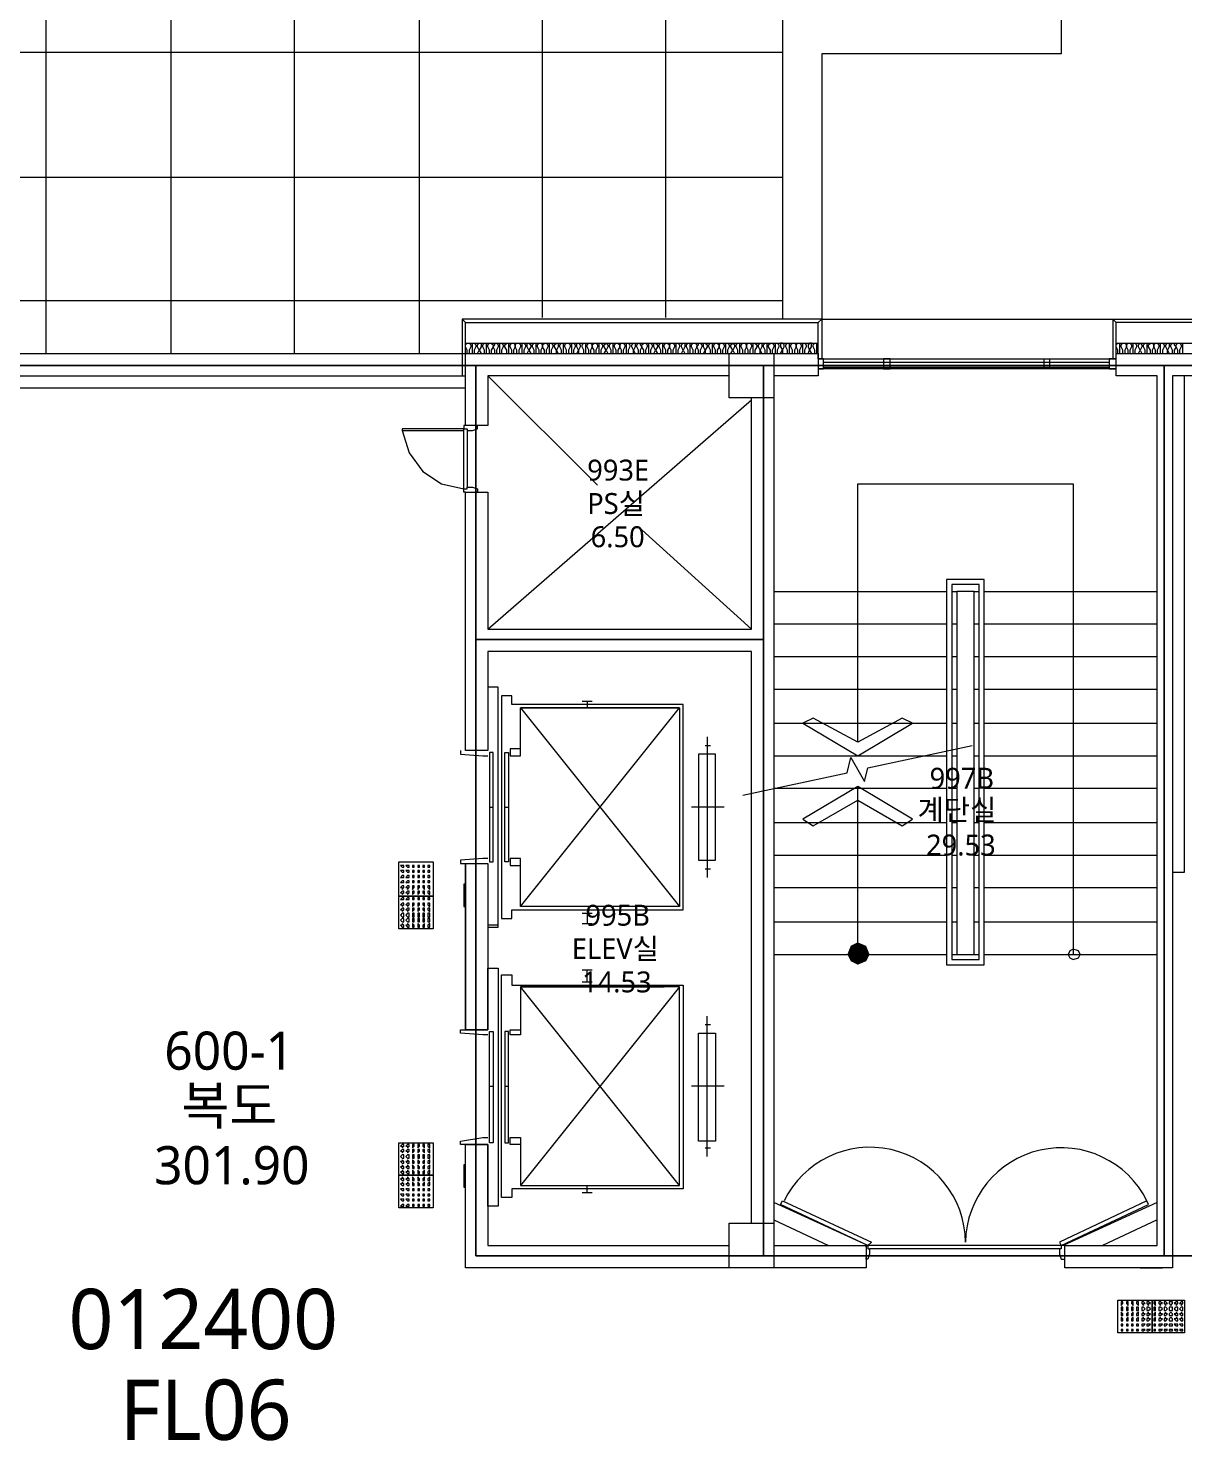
# Model space of a CAD drawing. Header units: millimetres. Extents: x -4005 to 126991, y -1911 to 106703.
# Drawn here: x 72629 to 83122, y 29205 to 42031 of the extents above; entities that cross this region are included whole.
import ezdxf

# ---------------------------------------------------------------- set-up
doc = ezdxf.new("R2010")
doc.units = ezdxf.units.MM
for name, color, linetype in [('PDF_문자', 7, 'Continuous'), ('PDF_솔리드 채우기', 7, 'Continuous'), ('PDF_형상', 7, 'Continuous')]:
    doc.layers.add(name, color=color, linetype=linetype)
doc.styles.add('PDF 맑은 고딕', font='malgun.ttf')

msp = doc.modelspace()

# ---------------------------------------------------------------- linework, layer by layer
at = {"layer": 'PDF_솔리드 채우기', "transparency": 33554559}
for points in [[(80098, 33699), (80067, 33622), (80161, 33622)], [(80067, 33622), (80098, 33560), (80161, 33622)], [(80161, 33731), (80098, 33699), (80161, 33622)], [(80098, 33560), (80161, 33528), (80161, 33622)], [(80238, 33699), (80161, 33731), (80161, 33622)], [(80269, 33622), (80238, 33699), (80161, 33622)], [(80161, 33528), (80238, 33560), (80161, 33622)], [(80238, 33560), (80269, 33622), (80161, 33622)]]:
    msp.add_solid(points, dxfattribs=at)
at = {"layer": 'PDF_형상', "lineweight": 5}
for points in [[(62346, 64975), (61383, 64975), (61383, 88152), (82010, 88152), (82010, 41798), (79834, 41798), (79834, 39389), (109167, 39389)], [(62346, 65177), (61538, 65177), (61538, 87997), (81855, 87997), (81855, 42280), (79477, 42280), (79477, 39389)], [(45449, 38969), (49196, 38969), (52958, 38969), (56704, 38969), (64445, 38969), (68207, 38969), (71704, 38969), (71704, 49773), (68393, 49773), (62455, 49773), (62455, 51172), (62455, 56270), (62455, 57669), (62455, 64975), (71704, 64975), (71704, 57669), (71704, 49773), (71704, 38969), (71798, 38969), (76694, 38969), (79306, 38969), (82943, 38969), (86394, 38969)], [(72793, 39078), (72793, 64789)], [(73927, 39078), (73927, 64789)], [(75046, 39078), (75046, 64789)], [(76181, 39078), (76181, 64789)], [(77300, 39404), (77300, 64789)], [(78420, 39404), (78420, 64789)], [(68300, 41814), (79477, 41814)], [(68300, 40679), (79477, 40679)], [(68300, 39560), (79477, 39560)], [(76803, 32891), (76756, 32891), (76554, 32907), (76554, 32938), (76803, 32938), (76803, 33497), (76896, 33497), (76896, 31337), (76803, 31337), (76803, 31896), (76803, 30979), (78995, 30979), (78995, 31181), (79197, 31181), (79197, 36373), (76803, 36373), (76803, 35472), (76601, 35472), (76601, 37819), (76803, 37819), (76803, 36575), (79197, 36575), (79197, 38674), (78995, 38674), (78995, 38876), (76803, 38876), (76803, 38425), (76601, 38425), (76601, 39078), (76616, 39078), (76616, 39109), (76601, 39140), (76601, 39156), (76616, 39171), (76632, 39171), (76648, 39156), (76648, 39140), (76632, 39109), (76632, 39078), (76648, 39078), (76663, 39078), (76663, 39109), (76663, 39140), (76663, 39156), (76663, 39171), (76679, 39171), (76694, 39156), (76694, 39140), (76679, 39109), (76679, 39078), (76694, 39078), (76710, 39078), (76725, 39109), (76710, 39140), (76710, 39156), (76725, 39171), (76741, 39171), (76741, 39156), (76741, 39140), (76725, 39109), (76741, 39078), (76756, 39078), (76772, 39078), (76772, 39109), (76756, 39140), (76756, 39156), (76772, 39171), (76787, 39171), (76787, 39156), (76787, 39140), (76787, 39109), (76787, 39078), (76803, 39078), (76819, 39078), (76819, 39109), (76803, 39140), (76803, 39156), (76819, 39171), (76834, 39171), (76850, 39156), (76850, 39140), (76865, 39156), (76865, 39171), (76881, 39171), (76896, 39156), (76896, 39140), (76881, 39109), (76881, 39078), (76896, 39078), (76912, 39078), (76912, 39109), (76912, 39140), (76912, 39156), (76912, 39171), (76927, 39171), (76943, 39156), (76943, 39140), (76927, 39109), (76927, 39078), (76958, 39078), (76974, 39078), (76974, 39109), (76958, 39140), (76958, 39156), (76974, 39171), (76990, 39171), (76990, 39156), (76990, 39140), (76990, 39109), (76990, 39078), (77005, 39078), (77021, 39078), (77021, 39109), (77005, 39140), (77005, 39156), (77021, 39171), (77036, 39171), (77052, 39156), (77052, 39140), (77052, 39156), (77067, 39171), (77083, 39171), (77098, 39156), (77098, 39140), (77083, 39109), (77083, 39078), (77098, 39078), (77114, 39078), (77114, 39109), (77114, 39140), (77114, 39156), (77114, 39171), (77129, 39171), (77145, 39156), (77145, 39140), (77129, 39109), (77129, 39078), (77145, 39078), (77161, 39078), (77176, 39109), (77161, 39140), (77161, 39156), (77161, 39171), (77176, 39171), (77192, 39156), (77192, 39140), (77176, 39109), (77192, 39078), (77207, 39078), (77223, 39078), (77223, 39109), (77207, 39140), (77207, 39156), (77223, 39171), (77238, 39171), (77238, 39156), (77238, 39140), (77238, 39109), (77238, 39078), (77254, 39078), (77269, 39078), (77269, 39109), (77254, 39140), (77254, 39156), (77269, 39171), (77285, 39171), (77300, 39156), (77300, 39140), (77300, 39156), (77316, 39171), (77332, 39171), (77347, 39156), (77347, 39140), (77332, 39109), (77332, 39078), (77347, 39078), (77363, 39078), (77363, 39109), (77363, 39140), (77363, 39156), (77363, 39171), (77378, 39171), (77394, 39156), (77394, 39140), (77378, 39109), (77378, 39078), (77394, 39078), (77425, 39078), (77425, 39109), (77409, 39140), (77409, 39156), (77425, 39171), (77440, 39171), (77440, 39156), (77440, 39140), (77425, 39109), (77440, 39078), (77456, 39078), (77471, 39078), (77471, 39109), (77456, 39140), (77456, 39156), (77471, 39171), (77487, 39171), (77487, 39156), (77487, 39140), (77487, 39109), (77487, 39078), (77503, 39078), (77518, 39078), (77518, 39109), (77503, 39140), (77503, 39156), (77518, 39171), (77534, 39171), (77549, 39156), (77549, 39140), (77534, 39109), (77534, 39078), (77549, 39078), (77565, 39078), (77565, 39109), (77565, 39140), (77565, 39156), (77565, 39171), (77580, 39171), (77596, 39156), (77596, 39140), (77580, 39109), (77580, 39078), (77596, 39078), (77611, 39078), (77627, 39109), (77611, 39140), (77611, 39156), (77611, 39171), (77627, 39171), (77642, 39156), (77642, 39140), (77627, 39109), (77627, 39078), (77658, 39078), (77674, 39078), (77674, 39109), (77658, 39140), (77658, 39156), (77674, 39171), (77689, 39171), (77689, 39156), (77689, 39140), (77689, 39109), (77689, 39078), (77705, 39078), (77720, 39078), (77720, 39109), (77705, 39140), (77705, 39156), (77720, 39171), (77736, 39171), (77751, 39156), (77751, 39140), (77751, 39156), (77767, 39171), (77782, 39171), (77798, 39156), (77798, 39140), (77782, 39109), (77782, 39078), (77798, 39078), (77813, 39078), (77813, 39109), (77813, 39140), (77813, 39156), (77813, 39171), (77829, 39171), (77845, 39156), (77845, 39140), (77829, 39109), (77829, 39078), (77845, 39078), (77860, 39078), (77876, 39109), (77860, 39140), (77860, 39156), (77876, 39171), (77891, 39156), (77891, 39140), (77876, 39109), (77891, 39078), (77907, 39078), (77922, 39078), (77922, 39109), (77907, 39140), (77907, 39156), (77922, 39171), (77938, 39171), (77938, 39156), (77938, 39140), (77938, 39109), (77938, 39078), (77953, 39078), (77969, 39078), (77969, 39109), (77953, 39140), (77953, 39156), (77969, 39171), (77984, 39171), (78000, 39156), (78000, 39140), (78000, 39156), (78016, 39171), (78031, 39171), (78047, 39156), (78047, 39140), (78031, 39109), (78031, 39078), (78047, 39078), (78062, 39078), (78062, 39109), (78062, 39140), (78062, 39156), (78062, 39171), (78078, 39171), (78093, 39156), (78093, 39140), (78078, 39109), (78078, 39078), (78093, 39078), (78124, 39078), (78124, 39109), (78109, 39140), (78109, 39156), (78124, 39171), (78140, 39171), (78140, 39156), (78140, 39140), (78124, 39109), (78140, 39078), (78155, 39078), (78171, 39078), (78171, 39109), (78155, 39140), (78155, 39156), (78171, 39171), (78187, 39171), (78187, 39156), (78202, 39140), (78202, 39156), (78218, 39171), (78233, 39171), (78249, 39156), (78249, 39140), (78233, 39109), (78233, 39078), (78249, 39078), (78264, 39078), (78264, 39109), (78264, 39140), (78264, 39156), (78264, 39171), (78280, 39171), (78295, 39156), (78295, 39140), (78280, 39109), (78280, 39078), (78295, 39078), (78311, 39078), (78326, 39109), (78311, 39140), (78311, 39156), (78311, 39171), (78326, 39171), (78342, 39156), (78342, 39140), (78326, 39109), (78342, 39078), (78357, 39078), (78373, 39078), (78373, 39109), (78357, 39140), (78357, 39156), (78373, 39171), (78389, 39171), (78389, 39156), (78389, 39140), (78389, 39109), (78389, 39078), (78404, 39078), (78420, 39078), (78420, 39109), (78404, 39140), (78404, 39156), (78420, 39171), (78435, 39171), (78451, 39156), (78451, 39140), (78451, 39156), (78466, 39171), (78482, 39171), (78497, 39156), (78497, 39140), (78482, 39109), (78482, 39078), (78497, 39078), (78513, 39078), (78513, 39109), (78513, 39140), (78513, 39156), (78513, 39171), (78528, 39171), (78544, 39156), (78544, 39140), (78528, 39109), (78528, 39078), (78544, 39078), (78560, 39078), (78575, 39109), (78560, 39140), (78560, 39156), (78575, 39171), (78591, 39171), (78591, 39156), (78591, 39140), (78575, 39109), (78591, 39078), (78606, 39078), (78622, 39078), (78622, 39109), (78606, 39140), (78606, 39156), (78622, 39171), (78637, 39171), (78637, 39156), (78637, 39140), (78637, 39109), (78637, 39078), (78653, 39078), (78668, 39078), (78668, 39109), (78653, 39140), (78653, 39156), (78668, 39171), (78684, 39171), (78699, 39156), (78699, 39140), (78715, 39156), (78715, 39171), (78731, 39171), (78746, 39156), (78746, 39140), (78731, 39109), (78731, 39078), (78746, 39078), (78762, 39078), (78777, 39109), (78762, 39140), (78762, 39156), (78762, 39171), (78777, 39171), (78793, 39156), (78793, 39140), (78777, 39109), (78777, 39078), (78808, 39078), (78824, 39078), (78824, 39109), (78808, 39140), (78808, 39156), (78824, 39171), (78839, 39171), (78839, 39156), (78839, 39140), (78839, 39109), (78839, 39078), (78855, 39078), (78870, 39078), (78870, 39109), (78855, 39140), (78855, 39156), (78870, 39171), (78886, 39171), (78902, 39156), (78902, 39140), (78902, 39156), (78917, 39171), (78933, 39171), (78948, 39156), (78948, 39140), (78933, 39109), (78933, 39078), (78948, 39078), (78964, 39078), (78964, 39109), (78964, 39140), (78964, 39156), (78964, 39171), (78979, 39171), (78995, 39156), (78995, 39140), (78979, 39109), (78979, 39078), (78995, 39078), (79010, 39078), (79026, 39109), (79010, 39140), (79010, 39156), (79026, 39171), (79041, 39156), (79041, 39140), (79026, 39109), (79041, 39078), (79057, 39078), (79073, 39078), (79073, 39109), (79057, 39140), (79057, 39156), (79073, 39171), (79088, 39171), (79088, 39156), (79088, 39140), (79088, 39109), (79088, 39078), (79104, 39078), (79119, 39078), (79119, 39109), (79104, 39140), (79104, 39156), (79119, 39171), (79135, 39171), (79150, 39156), (79150, 39140), (79135, 39109), (79135, 39078), (79150, 39078), (79166, 39078), (79166, 39109), (79150, 39140), (79150, 39156), (79166, 39171), (79181, 39171), (79197, 39156), (79197, 39140), (79181, 39109), (79181, 39078), (79197, 39078), (79212, 39078), (79212, 39109), (79212, 39140), (79212, 39156), (79212, 39171), (79228, 39171), (79244, 39156), (79244, 39140), (79228, 39109), (79228, 39078), (79244, 39078), (79275, 39078), (79275, 39109), (79259, 39140), (79259, 39156), (79275, 39171), (79290, 39171), (79290, 39156), (79290, 39140), (79275, 39109), (79290, 39078), (79306, 39078), (79321, 39078), (79321, 39109), (79306, 39140), (79306, 39156), (79321, 39171), (79337, 39171), (79337, 39156), (79337, 39140), (79337, 39109), (79337, 39078), (79352, 39078), (79368, 39078), (79368, 39109), (79352, 39140), (79352, 39156), (79368, 39171), (79383, 39171), (79399, 39156), (79399, 39140), (79383, 39109), (79383, 39078), (79399, 39078), (79415, 39078), (79415, 39109), (79415, 39140), (79415, 39156), (79415, 39171), (79430, 39171), (79446, 39156), (79446, 39140), (79430, 39109), (79430, 39078), (79446, 39078), (79461, 39078), (79477, 39109), (79492, 39140), (79492, 39156), (79477, 39171), (79461, 39171), (79461, 39156), (79461, 39140), (79477, 39109), (79477, 39078), (79508, 39078), (79523, 39078), (79523, 39109), (79508, 39140), (79508, 39156), (79523, 39171), (79539, 39171), (79539, 39156), (79539, 39140), (79539, 39109), (79539, 39078), (79554, 39078), (79570, 39078), (79570, 39109), (79554, 39140), (79554, 39156), (79570, 39171), (79586, 39171), (79601, 39156), (79601, 39140), (79586, 39109), (79586, 39078), (79601, 39078), (79617, 39078), (79617, 39109), (79601, 39140), (79601, 39156), (79617, 39171), (79632, 39171), (79648, 39156), (79648, 39140), (79632, 39109), (79632, 39078), (79648, 39078), (79663, 39078), (79663, 39109), (79663, 39140), (79663, 39156), (79663, 39171), (79679, 39171), (79694, 39156), (79694, 39140), (79679, 39109), (79679, 39078), (79694, 39078), (79710, 39078), (79725, 39109), (79741, 39140), (79741, 39156), (79741, 39171), (79725, 39171), (79710, 39156), (79710, 39140), (79725, 39109), (79741, 39078), (79757, 39078), (79772, 39078), (79772, 39109), (79757, 39140), (79757, 39156), (79772, 39171), (79788, 39171), (79788, 39156), (79788, 39140), (79788, 39109), (79788, 39078), (79803, 39078)], [(76601, 39171), (79803, 39171)], [(82508, 39171), (84606, 39171)], [(82508, 39078), (82523, 39078), (82523, 39109), (82508, 39140), (82508, 39156), (82523, 39171), (82539, 39171), (82539, 39156), (82539, 39140), (82539, 39109), (82539, 39078), (82555, 39078), (82570, 39078), (82570, 39109), (82555, 39140), (82555, 39156), (82570, 39171), (82586, 39171), (82601, 39156), (82601, 39140), (82586, 39109), (82586, 39078), (82601, 39078), (82617, 39078), (82617, 39109), (82601, 39140), (82601, 39156), (82617, 39171), (82632, 39171), (82648, 39156), (82648, 39140), (82632, 39109), (82632, 39078), (82648, 39078), (82663, 39078), (82663, 39109), (82663, 39140), (82663, 39156), (82663, 39171), (82679, 39171), (82694, 39156), (82694, 39140), (82679, 39109), (82679, 39078), (82694, 39078), (82710, 39078), (82726, 39109), (82710, 39140), (82710, 39156), (82726, 39171), (82741, 39156), (82741, 39140), (82726, 39109), (82741, 39078), (82757, 39078), (82772, 39078), (82772, 39109), (82757, 39140), (82757, 39156), (82772, 39171), (82788, 39171), (82788, 39156), (82788, 39140), (82788, 39109), (82788, 39078), (82803, 39078), (82819, 39078), (82819, 39109), (82803, 39140), (82803, 39156), (82819, 39171), (82834, 39171), (82850, 39156), (82850, 39140), (82850, 39156), (82865, 39171), (82881, 39171), (82897, 39156), (82897, 39140), (82881, 39109), (82881, 39078), (82897, 39078), (82912, 39078), (82912, 39109), (82912, 39140), (82912, 39156), (82912, 39171), (82928, 39171), (82943, 39156), (82943, 39140), (82928, 39109), (82928, 39078), (82943, 39078), (82974, 39078), (82974, 39109), (82959, 39140), (82959, 39156), (82974, 39171), (82990, 39171), (82990, 39156), (82990, 39140), (82974, 39109), (82990, 39078), (83005, 39078), (83021, 39078), (83021, 39109), (83005, 39140), (83005, 39156), (83021, 39171), (83036, 39171), (83036, 39156), (83052, 39140), (83052, 39156), (83068, 39171), (83083, 39171), (83099, 39156), (83099, 39140), (83083, 39109), (83083, 39078), (83099, 39078), (83114, 39078), (83114, 39109), (83114, 39140), (83114, 39156), (83114, 39171), (83130, 39171)], [(69404, 31026), (69404, 30777), (68098, 30777), (68098, 38876), (66326, 38876), (66326, 39078), (79803, 39078), (79803, 38876), (79399, 38876), (79399, 30979), (80238, 30979), (80238, 30777), (76601, 30777), (76601, 31896), (76803, 31896), (76554, 31896), (76554, 31927), (76756, 31958), (76803, 31958)], [(82508, 38938), (79803, 38938), (79850, 38938), (79850, 39031), (79803, 39031), (79803, 38938)], [(79803, 39031), (82508, 39031)], [(79850, 39000), (82446, 39000)], [(84156, 30886), (82943, 30886), (79306, 30886), (76694, 30886), (76694, 36482), (76694, 38969), (71798, 38969), (71798, 34539), (71798, 30979), (68207, 30979), (67103, 30979), (67103, 29704), (64445, 29704), (56704, 29704), (52958, 29704), (49196, 29704), (45449, 29704)], [(71906, 38876), (76601, 38876)], [(76803, 38876), (77798, 37881)], [(79850, 38954), (82446, 38954)], [(83021, 34368), (83130, 34368), (83130, 38876)], [(71906, 38767), (76601, 38767)], [(76803, 36575), (79197, 38658)], [(76026, 38378), (76088, 38176), (76212, 38005), (76383, 37896), (76585, 37850), (76585, 38378)], [(76601, 38425), (76585, 38425), (76585, 38394), (76616, 38394), (76616, 38378), (76663, 38378), (76710, 38394), (76710, 38425), (76694, 38425)], [(76616, 38378), (76616, 37865)], [(76601, 37819), (76585, 37819), (76585, 37850), (76616, 37850), (76616, 37865), (76663, 37865), (76710, 37850), (76710, 37819), (76694, 37819)], [(80161, 35549), (80161, 37896), (82119, 37896), (82119, 33622)], [(78202, 37477), (79197, 36575)], [(79399, 36917), (80969, 36917)], [(81016, 36917), (81062, 36917)], [(81218, 33622), (81218, 36917), (81062, 36917), (81062, 33622), (81218, 33622), (81264, 33622)], [(81218, 36917), (81264, 36917)], [(81311, 36917), (82881, 36917)], [(79399, 36622), (80969, 36622)], [(81016, 36622), (81062, 36622)], [(81218, 36622), (81264, 36622)], [(81311, 36622), (82881, 36622)], [(79399, 36326), (80969, 36326)], [(81016, 36326), (81062, 36326)], [(81218, 36326), (81264, 36326)], [(81311, 36326), (82881, 36326)], [(76803, 34492), (76756, 34492), (76554, 34477), (76554, 34446), (76803, 34446), (76803, 33870), (76896, 33870), (76896, 36047), (76803, 36047), (76803, 35472), (76601, 35472), (76601, 35798)], [(77658, 35922), (77751, 35922)], [(77705, 35922), (77705, 35860)], [(79399, 36031), (80969, 36031)], [(81016, 36031), (81062, 36031)], [(81218, 36031), (81264, 36031)], [(81311, 36031), (82881, 36031)], [(77098, 35487), (77005, 35487), (77005, 35425), (77098, 35425), (77098, 35860), (78544, 35860), (78544, 34057), (77098, 34057), (77098, 34492), (77005, 34492), (77005, 34430), (77098, 34430)], [(78404, 34057), (77098, 34057), (78544, 35860), (77098, 35860), (78544, 34057)], [(77658, 35860), (77751, 35860)], [(79399, 35720), (80969, 35720)], [(81016, 35720), (81062, 35720)], [(81218, 35720), (81264, 35720)], [(81311, 35720), (82881, 35720)], [(78793, 35596), (78793, 34321)], [(76554, 35472), (76554, 35440), (76756, 35425), (76803, 35425)], [(78777, 35518), (78824, 35518)], [(79119, 35067), (80067, 35269), (80098, 35409), (80223, 35192), (80254, 35316), (81202, 35518)], [(79399, 35425), (80969, 35425)], [(81016, 35425), (81062, 35425)], [(81218, 35425), (81264, 35425)], [(81311, 35425), (82881, 35425)], [(80161, 33622), (80161, 35145), (79663, 34850), (79757, 34788), (80161, 35021), (80565, 34788), (80658, 34850), (80161, 35145)], [(79399, 35130), (80969, 35130)], [(81016, 35130), (81062, 35130)], [(81218, 35130), (81264, 35130)], [(81311, 35130), (82881, 35130)], [(76819, 34959), (76850, 34959)], [(76958, 34959), (76990, 34959)], [(78948, 34959), (78653, 34959)], [(79399, 34819), (80969, 34819)], [(81016, 34819), (81062, 34819)], [(81218, 34819), (81264, 34819)], [(81311, 34819), (82881, 34819)], [(79399, 34523), (80969, 34523)], [(81016, 34523), (81062, 34523)], [(81218, 34523), (81264, 34523)], [(81311, 34523), (82881, 34523)], [(76601, 32938), (76601, 34446), (76601, 32938)], [(78777, 34399), (78824, 34399)], [(79399, 34228), (80969, 34228)], [(81016, 34228), (81062, 34228)], [(81218, 34228), (81264, 34228)], [(81311, 34228), (82881, 34228)], [(77658, 33995), (77751, 33995)], [(77705, 33995), (77705, 33901)], [(76896, 33886), (76803, 33886)], [(77658, 33901), (77751, 33901)], [(79399, 33917), (80969, 33917)], [(81016, 33917), (81062, 33917)], [(81218, 33917), (81264, 33917)], [(81311, 33917), (82881, 33917)], [(79399, 33622), (80969, 33622)], [(81016, 33622), (81062, 33622)], [(81311, 33622), (82881, 33622)], [(77658, 33482), (77751, 33482)], [(77705, 33373), (77705, 33482)], [(77658, 33373), (77751, 33373)], [(78544, 33326), (77098, 31523), (78544, 31523), (77098, 33326), (77098, 32891), (77005, 32891), (77005, 32938), (77098, 32938)], [(77098, 31896), (77005, 31896), (77005, 31958), (77098, 31958), (77098, 31523), (78544, 31523), (78544, 33326), (77098, 33326), (78404, 33326)], [(78777, 32984), (78824, 32984)], [(78793, 31787), (78793, 33062)], [(76819, 32425), (76850, 32425)], [(76958, 32425), (76990, 32425)], [(78948, 32425), (78653, 32425)], [(78777, 31865), (78824, 31865)], [(77658, 31523), (77751, 31523)], [(77658, 31461), (77751, 31461)], [(77705, 31461), (77705, 31523)], [(82010, 30979), (80254, 30979), (79399, 31368)], [(82881, 31368), (82026, 30979)], [(79399, 31212), (79896, 30979)], [(82881, 31212), (82384, 30979)], [(80238, 30964), (80238, 30979), (80254, 30979), (80254, 30948), (80269, 30948), (80269, 30901), (80254, 30855), (80238, 30855), (80238, 30870)], [(81995, 30948), (80269, 30948)], [(82042, 30964), (82042, 30979), (82010, 30979), (82010, 30948), (81995, 30948), (81995, 30901), (82010, 30855), (82042, 30855), (82042, 30870)], [(82726, 30777), (82928, 30777), (82726, 30777)]]:
    msp.add_lwpolyline(points, dxfattribs=at)
for points in [[(79803, 39358), (79834, 39389), (76570, 39389), (76601, 39358)], [(76601, 39358), (76570, 39389), (76570, 38876), (76601, 38876)], [(79803, 39358), (79834, 39389), (79834, 39031), (79803, 39031)], [(82508, 39358), (82477, 39389), (82477, 39031), (82508, 39031)], [(84591, 39358), (82508, 39358), (82477, 39389), (84622, 39389)], [(76850, 39140), (76834, 39109), (76834, 39078), (76850, 39078), (76865, 39078), (76865, 39109)], [(77052, 39140), (77036, 39109), (77036, 39078), (77052, 39078), (77067, 39078), (77067, 39109)], [(77300, 39140), (77285, 39109), (77285, 39078), (77300, 39078), (77316, 39078), (77316, 39109)], [(77751, 39140), (77736, 39109), (77736, 39078), (77751, 39078), (77767, 39078), (77767, 39109)], [(78000, 39140), (77984, 39109), (77984, 39078), (78000, 39078), (78016, 39078), (78016, 39109)], [(78202, 39140), (78187, 39109), (78187, 39078), (78202, 39078), (78218, 39078), (78218, 39109)], [(78451, 39140), (78435, 39109), (78435, 39078), (78451, 39078), (78466, 39078), (78466, 39109)], [(78699, 39140), (78684, 39109), (78684, 39078), (78699, 39078), (78715, 39078), (78715, 39109)], [(78902, 39140), (78886, 39109), (78886, 39078), (78902, 39078), (78917, 39078), (78917, 39109)], [(82850, 39140), (82834, 39109), (82834, 39078), (82850, 39078), (82865, 39078), (82865, 39109)], [(83052, 39140), (83036, 39109), (83036, 39078), (83052, 39078), (83068, 39078), (83068, 39109)], [(78995, 38674), (78995, 39078), (79399, 39078), (79399, 38674)], [(80394, 38938), (80456, 38938), (80456, 39031), (80394, 39031)], [(81855, 38938), (81855, 39031), (81902, 39031), (81902, 38938)], [(82508, 38876), (82508, 39078), (84606, 39078), (84606, 38876), (83021, 38876), (83021, 30777), (82042, 30777), (82042, 30979), (82881, 30979), (82881, 38876)], [(82508, 39031), (82446, 39031), (82446, 38938), (82508, 38938)], [(76694, 36482), (79306, 36482), (79306, 38969), (76694, 38969)], [(79306, 36482), (79306, 30886), (82943, 30886), (82943, 38969), (79306, 38969)], [(82943, 30886), (84156, 30886), (84156, 32471), (86394, 32471), (86394, 38969), (82943, 38969)], [(76585, 38394), (76026, 38394), (76026, 38378), (76585, 38378)], [(80969, 37026), (80969, 33528), (81311, 33528), (81311, 37026)], [(81016, 33575), (81264, 33575), (81264, 36979), (81016, 36979)], [(76694, 30886), (79306, 30886), (79306, 36482), (76694, 36482)], [(77021, 35891), (77021, 35969), (76927, 35969), (76927, 33948), (77021, 33948), (77021, 34026), (78575, 34026), (78575, 35891)], [(80658, 35720), (80565, 35767), (80161, 35549), (79757, 35767), (79663, 35720), (80161, 35425)], [(76819, 34461), (76850, 34461), (76850, 35456), (76819, 35456)], [(76990, 35456), (76990, 34461), (76958, 34461), (76958, 35456)], [(76306, 34461), (76306, 34150), (75995, 34150), (75995, 34461)], [(76041, 34430), (76026, 34430), (76010, 34430), (76026, 34414), (76041, 34414)], [(76041, 34383), (76026, 34383), (76010, 34383), (76026, 34368), (76041, 34368)], [(76088, 34430), (76072, 34430), (76057, 34430), (76072, 34414), (76088, 34414)], [(76088, 34383), (76072, 34383), (76057, 34383), (76072, 34368), (76088, 34368)], [(76135, 34430), (76119, 34430), (76119, 34414), (76135, 34414)], [(76135, 34383), (76119, 34383), (76119, 34368), (76135, 34368)], [(76181, 34430), (76166, 34430), (76166, 34414), (76181, 34414)], [(76181, 34383), (76166, 34383), (76166, 34368), (76181, 34368)], [(76228, 34430), (76212, 34430), (76212, 34414), (76228, 34414)], [(76228, 34383), (76212, 34383), (76212, 34368), (76228, 34368)], [(76275, 34430), (76259, 34430), (76259, 34414), (76275, 34414)], [(76275, 34383), (76259, 34383), (76259, 34368), (76275, 34368)], [(76601, 32938), (76601, 34446), (76803, 34446), (76803, 32938)], [(76041, 34321), (76041, 34337), (76026, 34337), (76010, 34321), (76026, 34321)], [(76041, 34275), (76041, 34290), (76026, 34290), (76010, 34275), (76026, 34275)], [(76088, 34321), (76088, 34337), (76072, 34337), (76057, 34321), (76072, 34321)], [(76088, 34275), (76088, 34290), (76072, 34290), (76057, 34275), (76072, 34275)], [(76135, 34321), (76135, 34337), (76119, 34337), (76119, 34321)], [(76135, 34275), (76135, 34290), (76119, 34290), (76119, 34275)], [(76181, 34321), (76181, 34337), (76166, 34337), (76166, 34321)], [(76181, 34275), (76181, 34290), (76166, 34290), (76166, 34275)], [(76228, 34321), (76228, 34337), (76212, 34337), (76212, 34321)], [(76228, 34275), (76228, 34290), (76212, 34290), (76212, 34275)], [(76275, 34321), (76275, 34337), (76259, 34337), (76259, 34321)], [(76275, 34275), (76275, 34290), (76259, 34290), (76259, 34275)], [(76585, 34259), (76585, 34057), (76601, 34057), (76601, 34259)], [(76306, 34150), (76306, 33855), (75995, 33855), (75995, 34150)], [(76041, 34228), (76041, 34243), (76026, 34243), (76010, 34228), (76026, 34228), (76026, 34212)], [(76041, 34181), (76041, 34197), (76026, 34197), (76010, 34181), (76026, 34181), (76026, 34166)], [(76041, 34119), (76041, 34135), (76026, 34135), (76010, 34119), (76026, 34119)], [(76088, 34228), (76088, 34243), (76072, 34243), (76057, 34228), (76072, 34228), (76072, 34212)], [(76088, 34181), (76088, 34197), (76072, 34197), (76057, 34181), (76072, 34181), (76072, 34166)], [(76088, 34119), (76088, 34135), (76072, 34135), (76057, 34119), (76072, 34119)], [(76135, 34228), (76135, 34243), (76119, 34243), (76119, 34228), (76119, 34212)], [(76135, 34181), (76135, 34197), (76119, 34197), (76119, 34181), (76119, 34166)], [(76135, 34119), (76135, 34135), (76119, 34135), (76119, 34119)], [(76181, 34228), (76181, 34243), (76166, 34243), (76166, 34228), (76166, 34212)], [(76181, 34181), (76181, 34197), (76166, 34197), (76166, 34181), (76166, 34166)], [(76181, 34119), (76181, 34135), (76166, 34135), (76166, 34119)], [(76228, 34228), (76228, 34243), (76212, 34243), (76212, 34228), (76228, 34212)], [(76228, 34181), (76228, 34197), (76212, 34197), (76212, 34181), (76228, 34166)], [(76228, 34119), (76228, 34135), (76212, 34135), (76212, 34119)], [(76275, 34228), (76275, 34243), (76259, 34243), (76259, 34228), (76275, 34212)], [(76275, 34181), (76275, 34197), (76259, 34197), (76259, 34181), (76275, 34166)], [(76275, 34119), (76275, 34135), (76259, 34135), (76259, 34119)], [(76041, 34072), (76041, 34088), (76026, 34088), (76010, 34072), (76026, 34072), (76026, 34057)], [(76041, 34026), (76041, 34041), (76026, 34041), (76010, 34026), (76026, 34026), (76026, 34010)], [(76041, 33979), (76041, 33995), (76026, 33995), (76010, 33979), (76026, 33964), (76041, 33964)], [(76088, 34072), (76088, 34088), (76072, 34088), (76057, 34072), (76072, 34072), (76072, 34057)], [(76088, 34026), (76088, 34041), (76072, 34041), (76057, 34026), (76072, 34026), (76072, 34010)], [(76088, 33979), (76088, 33995), (76072, 33995), (76057, 33979), (76072, 33964), (76088, 33964)], [(76135, 34072), (76135, 34088), (76119, 34088), (76119, 34072), (76119, 34057)], [(76135, 34026), (76135, 34041), (76119, 34041), (76119, 34026), (76119, 34010)], [(76135, 33979), (76135, 33995), (76119, 33995), (76119, 33979), (76119, 33964), (76135, 33964)], [(76181, 34072), (76181, 34088), (76166, 34088), (76166, 34072), (76166, 34057)], [(76181, 34026), (76181, 34041), (76166, 34041), (76166, 34026), (76166, 34010)], [(76181, 33979), (76181, 33995), (76166, 33995), (76166, 33979), (76166, 33964), (76181, 33964)], [(76228, 34072), (76228, 34088), (76212, 34088), (76212, 34072), (76228, 34057)], [(76228, 34026), (76228, 34041), (76212, 34041), (76212, 34026), (76228, 34010)], [(76228, 33979), (76228, 33995), (76212, 33995), (76212, 33979), (76212, 33964), (76228, 33964)], [(76275, 34072), (76275, 34088), (76259, 34088), (76259, 34072), (76275, 34057)], [(76275, 34026), (76275, 34041), (76259, 34041), (76259, 34026), (76275, 34010)], [(76275, 33979), (76275, 33995), (76259, 33995), (76259, 33979), (76259, 33964), (76275, 33964)], [(76041, 33933), (76041, 33948), (76026, 33948), (76010, 33933), (76026, 33917), (76041, 33917)], [(76041, 33886), (76026, 33901), (76026, 33886), (76010, 33886), (76026, 33870), (76041, 33870)], [(76088, 33933), (76088, 33948), (76072, 33948), (76057, 33933), (76072, 33917), (76088, 33917)], [(76088, 33886), (76072, 33901), (76072, 33886), (76057, 33886), (76072, 33870), (76088, 33870)], [(76135, 33933), (76135, 33948), (76119, 33948), (76119, 33933), (76119, 33917), (76135, 33917)], [(76135, 33886), (76119, 33901), (76119, 33886), (76119, 33870), (76135, 33870)], [(76181, 33933), (76181, 33948), (76166, 33948), (76166, 33933), (76166, 33917), (76181, 33917)], [(76181, 33886), (76166, 33901), (76166, 33886), (76166, 33870), (76181, 33870)], [(76228, 33933), (76228, 33948), (76212, 33948), (76212, 33933), (76212, 33917), (76228, 33917)], [(76228, 33886), (76228, 33901), (76212, 33886), (76212, 33870), (76228, 33870)], [(76275, 33933), (76275, 33948), (76259, 33948), (76259, 33933), (76259, 33917), (76275, 33917)], [(76275, 33886), (76275, 33901), (76259, 33886), (76259, 33870), (76275, 33870)], [(82073, 33622), (82088, 33591), (82119, 33575), (82166, 33591), (82181, 33622), (82166, 33653), (82119, 33668), (82088, 33653)], [(78575, 33342), (78575, 31492), (77021, 31492), (77021, 31414), (76927, 31414), (76927, 33435), (77021, 33435), (77021, 33342)], [(76850, 32922), (76850, 31912), (76819, 31912), (76819, 32922)], [(76990, 32922), (76958, 32922), (76958, 31912), (76990, 31912)], [(76306, 31912), (76306, 31616), (75995, 31616), (75995, 31912)], [(76041, 31881), (76041, 31896), (76026, 31896), (76010, 31881), (76026, 31881), (76026, 31865)], [(76041, 31834), (76041, 31850), (76026, 31850), (76010, 31834), (76026, 31834), (76026, 31819)], [(76088, 31881), (76088, 31896), (76072, 31896), (76057, 31881), (76072, 31881), (76072, 31865)], [(76088, 31834), (76088, 31850), (76072, 31850), (76057, 31834), (76072, 31834), (76072, 31819)], [(76135, 31881), (76135, 31896), (76119, 31896), (76119, 31881), (76119, 31865)], [(76135, 31834), (76135, 31850), (76119, 31850), (76119, 31834), (76119, 31819)], [(76181, 31881), (76181, 31896), (76166, 31896), (76166, 31881), (76166, 31865)], [(76181, 31834), (76181, 31850), (76166, 31850), (76166, 31834), (76166, 31819)], [(76228, 31881), (76228, 31896), (76212, 31896), (76212, 31881), (76228, 31865)], [(76228, 31834), (76228, 31850), (76212, 31850), (76212, 31834), (76228, 31819)], [(76275, 31881), (76275, 31896), (76259, 31896), (76259, 31881), (76275, 31865)], [(76275, 31834), (76275, 31850), (76259, 31850), (76259, 31834), (76275, 31819)], [(76041, 31787), (76041, 31803), (76026, 31803), (76010, 31787), (76026, 31772), (76041, 31772)], [(76041, 31741), (76026, 31756), (76026, 31741), (76010, 31741), (76026, 31725), (76041, 31725)], [(76041, 31694), (76026, 31710), (76026, 31694), (76010, 31694), (76026, 31679), (76041, 31679)], [(76088, 31787), (76088, 31803), (76072, 31803), (76057, 31787), (76072, 31772), (76088, 31772)], [(76088, 31741), (76072, 31756), (76072, 31741), (76057, 31741), (76072, 31725), (76088, 31725)], [(76088, 31694), (76072, 31710), (76072, 31694), (76057, 31694), (76072, 31679), (76088, 31679)], [(76135, 31787), (76135, 31803), (76119, 31803), (76119, 31787), (76119, 31772), (76135, 31772)], [(76135, 31741), (76119, 31756), (76119, 31741), (76119, 31725), (76135, 31725)], [(76135, 31694), (76119, 31710), (76119, 31694), (76119, 31679), (76135, 31679)], [(76181, 31787), (76181, 31803), (76166, 31803), (76166, 31787), (76166, 31772), (76181, 31772)], [(76181, 31741), (76166, 31756), (76166, 31741), (76166, 31725), (76181, 31725)], [(76181, 31694), (76166, 31710), (76166, 31694), (76166, 31679), (76181, 31679)], [(76228, 31787), (76228, 31803), (76212, 31803), (76212, 31787), (76212, 31772), (76228, 31772)], [(76228, 31741), (76228, 31756), (76212, 31741), (76212, 31725), (76228, 31725)], [(76228, 31694), (76228, 31710), (76212, 31694), (76212, 31679), (76228, 31679)], [(76275, 31787), (76275, 31803), (76259, 31803), (76259, 31787), (76259, 31772), (76275, 31772)], [(76275, 31741), (76275, 31756), (76259, 31741), (76259, 31725), (76275, 31725)], [(76275, 31694), (76275, 31710), (76259, 31694), (76259, 31679), (76275, 31679)], [(76585, 31710), (76585, 31508), (76601, 31508), (76601, 31710)], [(76306, 31616), (76306, 31321), (75995, 31321), (75995, 31616)], [(76041, 31648), (76026, 31663), (76026, 31648), (76010, 31648), (76026, 31632), (76041, 31632)], [(76041, 31585), (76026, 31601), (76026, 31585), (76010, 31585), (76026, 31570), (76041, 31570)], [(76041, 31539), (76026, 31554), (76026, 31539), (76010, 31539), (76026, 31523), (76041, 31523)], [(76088, 31648), (76072, 31663), (76072, 31648), (76057, 31648), (76072, 31632), (76088, 31632)], [(76088, 31585), (76072, 31601), (76072, 31585), (76057, 31585), (76072, 31570), (76088, 31570)], [(76088, 31539), (76072, 31554), (76072, 31539), (76057, 31539), (76072, 31523), (76088, 31523)], [(76135, 31648), (76119, 31663), (76119, 31648), (76119, 31632), (76135, 31632)], [(76135, 31585), (76119, 31601), (76119, 31585), (76119, 31570), (76135, 31570)], [(76135, 31539), (76119, 31554), (76119, 31539), (76119, 31523), (76135, 31523)], [(76181, 31648), (76166, 31663), (76166, 31648), (76166, 31632), (76181, 31632)], [(76181, 31585), (76166, 31601), (76166, 31585), (76166, 31570), (76181, 31570)], [(76181, 31539), (76166, 31554), (76166, 31539), (76166, 31523), (76181, 31523)], [(76228, 31648), (76228, 31663), (76212, 31648), (76212, 31632), (76228, 31632)], [(76228, 31585), (76228, 31601), (76212, 31585), (76212, 31570), (76228, 31570)], [(76228, 31539), (76228, 31554), (76212, 31539), (76212, 31523), (76228, 31523)], [(76275, 31648), (76275, 31663), (76259, 31648), (76259, 31632), (76275, 31632)], [(76275, 31585), (76275, 31601), (76259, 31585), (76259, 31570), (76275, 31570)], [(76275, 31539), (76275, 31554), (76259, 31539), (76259, 31523), (76275, 31523)], [(76041, 31492), (76026, 31492), (76010, 31492), (76026, 31477), (76041, 31477)], [(76041, 31445), (76026, 31445), (76010, 31445), (76026, 31430), (76041, 31430)], [(76088, 31492), (76072, 31492), (76057, 31492), (76072, 31477), (76088, 31477)], [(76088, 31445), (76072, 31445), (76057, 31445), (76072, 31430), (76088, 31430)], [(76135, 31492), (76119, 31492), (76119, 31477), (76135, 31477)], [(76135, 31445), (76119, 31445), (76119, 31430), (76135, 31430)], [(76181, 31492), (76166, 31492), (76166, 31477), (76181, 31477)], [(76181, 31445), (76166, 31445), (76166, 31430), (76181, 31430)], [(76228, 31492), (76212, 31492), (76212, 31477), (76228, 31477)], [(76228, 31445), (76212, 31445), (76212, 31430), (76228, 31430)], [(76275, 31492), (76259, 31492), (76259, 31477), (76275, 31477)], [(76275, 31445), (76259, 31445), (76259, 31430), (76275, 31430)], [(76041, 31399), (76026, 31399), (76010, 31399), (76026, 31383), (76041, 31383)], [(76041, 31337), (76041, 31352), (76026, 31352), (76010, 31337), (76026, 31337)], [(76088, 31399), (76072, 31399), (76057, 31399), (76072, 31383), (76088, 31383)], [(76088, 31337), (76088, 31352), (76072, 31352), (76057, 31337), (76072, 31337)], [(76135, 31399), (76119, 31399), (76119, 31383), (76135, 31383)], [(76135, 31337), (76135, 31352), (76119, 31352), (76119, 31337)], [(76181, 31399), (76166, 31399), (76166, 31383), (76181, 31383)], [(76181, 31337), (76181, 31352), (76166, 31352), (76166, 31337)], [(76228, 31399), (76212, 31399), (76212, 31383), (76228, 31383)], [(76228, 31337), (76228, 31352), (76212, 31352), (76212, 31337)], [(76275, 31399), (76259, 31399), (76259, 31383), (76275, 31383)], [(76275, 31337), (76275, 31352), (76259, 31352), (76259, 31337)], [(80254, 30979), (79461, 31352), (79477, 31383), (80285, 31010)], [(82010, 30979), (82803, 31352), (82788, 31383), (81995, 31010)], [(79399, 31181), (79399, 30777), (78995, 30777), (78995, 31181)], [(82523, 30482), (82834, 30482), (82834, 30186), (82523, 30186)], [(82570, 30451), (82570, 30466), (82555, 30466), (82555, 30451), (82555, 30435)], [(82570, 30404), (82570, 30419), (82555, 30419), (82555, 30404), (82555, 30388), (82570, 30388)], [(82617, 30451), (82617, 30466), (82601, 30466), (82601, 30451), (82617, 30435)], [(82617, 30404), (82617, 30419), (82601, 30419), (82601, 30404), (82601, 30388), (82617, 30388)], [(82663, 30451), (82663, 30466), (82648, 30466), (82648, 30451), (82663, 30435)], [(82663, 30404), (82663, 30419), (82648, 30419), (82648, 30404), (82648, 30388), (82663, 30388)], [(82710, 30451), (82710, 30466), (82694, 30466), (82694, 30451), (82710, 30435)], [(82710, 30404), (82710, 30419), (82694, 30419), (82694, 30404), (82694, 30388), (82710, 30388)], [(82772, 30451), (82757, 30466), (82741, 30466), (82741, 30451), (82757, 30435), (82757, 30451)], [(82772, 30404), (82757, 30419), (82741, 30419), (82741, 30404), (82741, 30388), (82757, 30388)], [(82819, 30451), (82803, 30466), (82788, 30466), (82788, 30451), (82803, 30435), (82803, 30451)], [(82819, 30404), (82803, 30419), (82788, 30419), (82788, 30404), (82788, 30388), (82803, 30388)], [(82834, 30186), (82834, 30482), (83130, 30482), (83130, 30186)], [(82865, 30451), (82865, 30466), (82850, 30466), (82850, 30451), (82865, 30435)], [(82865, 30404), (82865, 30419), (82850, 30419), (82850, 30404), (82850, 30388), (82865, 30388)], [(82928, 30451), (82912, 30466), (82897, 30466), (82897, 30451), (82912, 30435), (82912, 30451)], [(82928, 30404), (82912, 30419), (82897, 30419), (82897, 30404), (82897, 30388), (82912, 30388)], [(82974, 30451), (82959, 30466), (82943, 30466), (82943, 30451), (82959, 30435), (82959, 30451)], [(82974, 30404), (82959, 30419), (82943, 30419), (82943, 30404), (82943, 30388), (82959, 30388)], [(83021, 30451), (83021, 30466), (83005, 30466), (82990, 30466), (82990, 30451), (83005, 30435)], [(83021, 30404), (83021, 30419), (83005, 30419), (82990, 30419), (82990, 30404), (82990, 30388), (83005, 30388), (83021, 30388)], [(83068, 30451), (83068, 30466), (83052, 30466), (83036, 30451), (83052, 30451), (83052, 30435)], [(83068, 30404), (83068, 30419), (83052, 30419), (83036, 30404), (83052, 30388), (83068, 30388)], [(83114, 30451), (83114, 30466), (83099, 30466), (83083, 30451), (83099, 30451), (83099, 30435)], [(83114, 30404), (83114, 30419), (83099, 30419), (83083, 30404), (83099, 30388), (83114, 30388)], [(82570, 30357), (82555, 30373), (82555, 30357), (82555, 30342), (82570, 30342)], [(82570, 30311), (82555, 30326), (82555, 30311), (82555, 30295), (82570, 30295)], [(82617, 30357), (82617, 30373), (82601, 30357), (82601, 30342), (82617, 30342)], [(82617, 30311), (82617, 30326), (82601, 30311), (82601, 30295), (82617, 30295)], [(82663, 30357), (82663, 30373), (82648, 30357), (82648, 30342), (82663, 30342)], [(82663, 30311), (82663, 30326), (82648, 30311), (82648, 30295), (82663, 30295)], [(82710, 30357), (82710, 30373), (82694, 30357), (82694, 30342), (82710, 30342)], [(82710, 30311), (82710, 30326), (82694, 30311), (82694, 30295), (82710, 30295)], [(82772, 30357), (82757, 30357), (82757, 30373), (82741, 30357), (82741, 30342), (82757, 30342)], [(82772, 30311), (82757, 30311), (82757, 30326), (82741, 30311), (82741, 30295), (82757, 30295)], [(82819, 30357), (82803, 30357), (82803, 30373), (82788, 30357), (82788, 30342), (82803, 30342)], [(82819, 30311), (82803, 30311), (82803, 30326), (82788, 30311), (82788, 30295), (82803, 30295)], [(82865, 30357), (82865, 30373), (82850, 30357), (82850, 30342), (82865, 30342)], [(82865, 30311), (82865, 30326), (82850, 30311), (82850, 30295), (82865, 30295)], [(82928, 30357), (82912, 30357), (82912, 30373), (82897, 30357), (82897, 30342), (82912, 30342)], [(82928, 30311), (82912, 30311), (82912, 30326), (82897, 30311), (82897, 30295), (82912, 30295)], [(82974, 30357), (82959, 30357), (82959, 30373), (82943, 30357), (82943, 30342), (82959, 30342)], [(82974, 30311), (82959, 30311), (82959, 30326), (82943, 30311), (82943, 30295), (82959, 30295)], [(83021, 30357), (83005, 30373), (82990, 30357), (82990, 30342), (83005, 30342), (83021, 30342)], [(83021, 30311), (83005, 30326), (82990, 30311), (82990, 30295), (83005, 30295), (83021, 30295)], [(83068, 30357), (83052, 30373), (83052, 30357), (83036, 30357), (83052, 30342), (83068, 30342)], [(83068, 30311), (83052, 30326), (83052, 30311), (83036, 30311), (83052, 30295), (83068, 30295)], [(83114, 30357), (83099, 30373), (83099, 30357), (83083, 30357), (83099, 30342), (83114, 30342)], [(83114, 30311), (83099, 30326), (83099, 30311), (83083, 30311), (83099, 30295), (83114, 30295)], [(82570, 30264), (82555, 30264), (82555, 30248), (82570, 30248)], [(82570, 30217), (82555, 30217), (82555, 30202), (82570, 30202)], [(82617, 30264), (82601, 30264), (82601, 30248), (82617, 30248)], [(82617, 30217), (82601, 30217), (82601, 30202), (82617, 30202)], [(82663, 30264), (82648, 30264), (82648, 30248), (82663, 30248)], [(82663, 30217), (82648, 30217), (82648, 30202), (82663, 30202)], [(82710, 30264), (82694, 30264), (82694, 30248), (82710, 30248)], [(82710, 30217), (82694, 30217), (82694, 30202), (82710, 30202)], [(82772, 30264), (82757, 30264), (82741, 30264), (82741, 30248), (82757, 30248)], [(82772, 30217), (82757, 30217), (82741, 30217), (82741, 30202), (82757, 30202)], [(82819, 30264), (82803, 30264), (82788, 30264), (82788, 30248), (82803, 30248)], [(82819, 30217), (82803, 30217), (82788, 30217), (82788, 30202), (82803, 30202)], [(82865, 30264), (82850, 30264), (82850, 30248), (82865, 30248)], [(82865, 30217), (82850, 30217), (82850, 30202), (82865, 30202)], [(82928, 30264), (82912, 30264), (82897, 30264), (82897, 30248), (82912, 30248)], [(82928, 30217), (82912, 30217), (82897, 30217), (82897, 30202), (82912, 30202)], [(82974, 30264), (82959, 30264), (82943, 30264), (82943, 30248), (82959, 30248)], [(82974, 30217), (82959, 30217), (82943, 30217), (82943, 30202), (82959, 30202)], [(83021, 30264), (83005, 30264), (82990, 30264), (82990, 30248), (83005, 30248), (83021, 30248)], [(83021, 30217), (83005, 30217), (82990, 30217), (82990, 30202), (83005, 30202), (83021, 30202)], [(83068, 30264), (83052, 30264), (83036, 30264), (83052, 30248), (83068, 30248)], [(83068, 30217), (83052, 30217), (83036, 30217), (83052, 30202), (83068, 30202)], [(83114, 30264), (83099, 30264), (83083, 30264), (83099, 30248), (83114, 30248)], [(83114, 30217), (83099, 30217), (83083, 30217), (83099, 30202), (83114, 30202)]]:
    msp.add_lwpolyline(points, close=True, dxfattribs=at)
at = {"layer": 'PDF_형상', "color": 1, "lineweight": 5}
for points in [[(78870, 34477), (78870, 35440), (78715, 35440), (78715, 34477)], [(78870, 32907), (78870, 31927), (78715, 31927), (78715, 32907)]]:
    msp.add_lwpolyline(points, close=True, dxfattribs=at)
at = {"layer": 'PDF_형상', "lineweight": 5}
msp.add_lwpolyline([(82788, 31383, 0.786006), (81140, 31010, 0.791616), (79492, 31383)], format="xyb", dxfattribs=at)

# ---------------------------------------------------------------- texts
at = {"layer": 'PDF_문자', "attachment_point": 4, "style": 'PDF 맑은 고딕'}
for s, insert, char_height in [('993E', (77705, 38018), 189.9), ('PS실', (77705, 37707), 189.9), ('6.50', (77736, 37412), 189.9), ('997B', (80814, 35220), 189.9), ('계단실', (80705, 34925), 189.9), ('29.53', (80782, 34613), 189.9), ('995B', (77689, 33976), 189.9), ('ELEV실', (77565, 33665), 189.9), ('14.53', (77658, 33370), 189.9), ('600-1', (73865, 32745), 346.4), ('복도', (74020, 32232), 346.4), ('301.90', (73772, 31704), 346.4), ('012400', (72995, 30307), 547.5), ('FL06', (73461, 29483), 547.5)]:
    msp.add_mtext(s, dxfattribs=dict(at, insert=insert, char_height=char_height))

doc.saveas('drawing.dxf')
